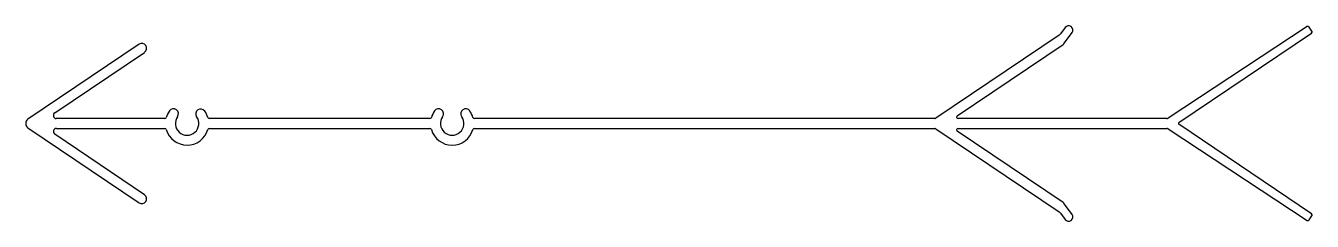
# Model space of a CAD drawing. Extents: x -95 to 113, y 0 to 32.
import ezdxf

# ---------------------------------------------------------------- set-up
doc = ezdxf.new("R2010")
doc.units = 0
doc.layers.add('1', color=4, linetype='CONTINUOUS')

msp = doc.modelspace()

# ---------------------------------------------------------------- linework, layer by layer
at = {"layer": '1', "color": 7}
for p, q in [((72.77, 31.22), (72.06, 30.22)), ((111.92, 31.36), (89.45, 16.53)), ((112.71, 30.63), (112.27, 31.29)), ((71.81, 29.98), (51.86, 16.53)), ((72.7, 28.72), (73.9, 30.4)), ((91.2, 15.82), (112.65, 30.28)), ((-77, 28.53), (-94.99, 16.4)), ((-90.65, 17.4), (-76.11, 27.2)), ((55.34, 16.94), (72.45, 28.48)), ((-95, 14.98), (-77, 2.84)), ((-72.84, 16.48), (-90.41, 16.48)), ((-90.36, 14.88), (-72.84, 14.88)), ((-29.96, 16.48), (-65.64, 16.48)), ((-65.64, 14.88), (-29.96, 14.88)), ((51.7, 16.48), (-22.76, 16.48)), ((-22.76, 14.88), (51.7, 14.88)), ((51.86, 14.84), (71.81, 1.39)), ((89.23, 16.48), (55.46, 16.48)), ((55.46, 14.88), (89.23, 14.88)), ((89.45, 14.84), (111.92, 0.01)), ((112.65, 1.09), (91.2, 15.55)), ((-76.11, 4.16), (-90.64, 13.97)), ((72.45, 2.88), (55.34, 14.43)), ((73.9, 0.97), (72.7, 2.64)), ((72.06, 1.15), (72.77, 0.15)), ((112.27, 0.07), (112.71, 0.74))]:
    msp.add_line(p, q, dxfattribs=at)
for centre, radius, start, end in [((73.34, 30.81), 0.7, 324, 144), ((112.06, 31.15), 0.25, 34, 123.4268), ((71.25, 30.81), 1, 304, 324), ((112.51, 30.49), 0.25, 304, 34), ((-76.56, 27.87), 0.8, 304, 124), ((71.89, 29.31), 1, 304, 324), ((-90.37, 16.98), 0.5, 124, 265), ((-72.85, 16.75), 0.269, 273.3104, 342.3144), ((-69.24, 15.68), 3.5, 144.4579, 163.6286), ((-71.44, 17.25), 0.8, 324.4579, 144.4579), ((-69.24, 15.68), 1.9, 144.4579, 35.3198), ((-67.04, 17.24), 0.8, 35.3198, 215.3198), ((-69.24, 15.68), 3.5, 16.149, 35.3198), ((-65.65, 16.72), 0.234, 194.7971, 273.4025), ((-29.97, 16.75), 0.265, 272.6558, 342.5963), ((-26.36, 15.68), 3.5, 144.4801, 163.6509), ((-28.56, 17.25), 0.8, 324.4801, 144.4801), ((-26.36, 15.68), 1.9, 144.4801, 35.342), ((-24.16, 17.25), 0.8, 35.342, 215.342), ((-26.36, 15.68), 3.5, 16.1713, 35.342), ((-22.77, 16.72), 0.237, 195.0925, 272.7148), ((55.48, 16.73), 0.25, 124, 265), ((-94.42, 15.68), 0.912, 128.6458, 230.8517), ((-90.36, 14.38), 0.5, 90, 236), ((-72.83, 14.65), 0.234, 14.7971, 93.4025), ((-69.24, 15.68), 3.5, 196.149, 343.6286), ((-65.63, 14.62), 0.269, 93.3104, 162.3144), ((-29.95, 14.65), 0.237, 15.0925, 92.7148), ((-26.36, 15.68), 3.5, 196.1713, 343.6509), ((-22.75, 14.62), 0.265, 92.6558, 162.5963), ((51.72, 16.73), 0.25, 265, 304), ((51.72, 14.63), 0.25, 56, 95), ((55.48, 14.63), 0.25, 95, 236), ((89.25, 16.96), 0.475, 268.108, 295.8365), ((89.25, 14.41), 0.475, 64.1635, 91.892), ((91.34, 15.61), 0.25, 124, 163), ((91.34, 15.76), 0.25, 197, 236), ((-76.56, 3.5), 0.8, 236, 56), ((71.89, 2.06), 1, 36, 56), ((71.25, 0.56), 1, 36, 56), ((73.34, 0.56), 0.7, 216, 36), ((112.06, 0.21), 0.25, 236.5732, 326), ((112.51, 0.88), 0.25, 326, 56)]:
    msp.add_arc(centre, radius, start, end, dxfattribs=at)

doc.saveas('drawing.dxf')
